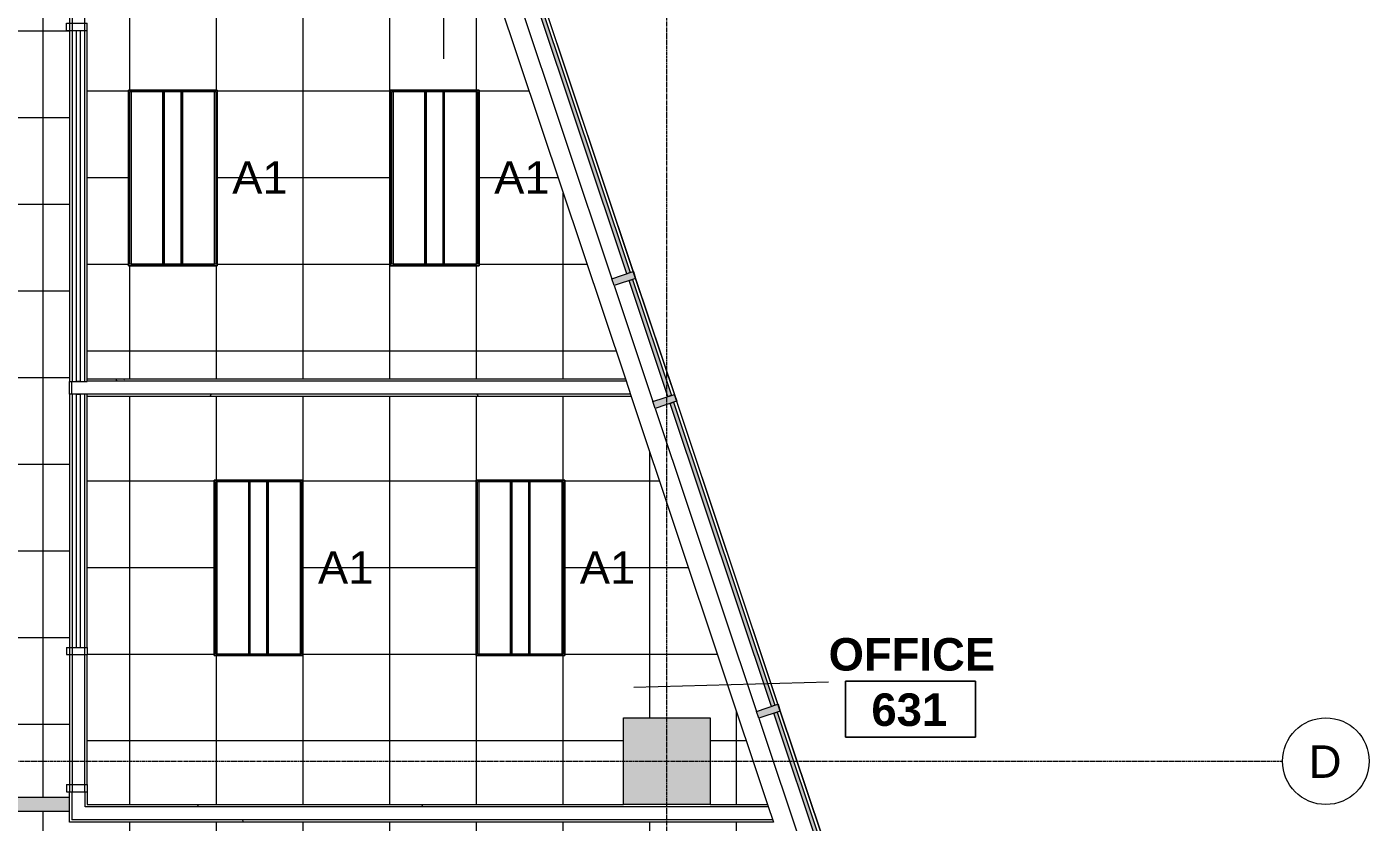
# Model space of a CAD drawing. Header units: inches. Extents: x 2468 to 5383, y -426 to 1376.
# Drawn here: x 4514.8 to 4886.5, y 563.2 to 783.5 of the extents above; entities that cross this region are included whole.
import ezdxf

# ---------------------------------------------------------------- set-up
doc = ezdxf.new("R2010")
doc.units = ezdxf.units.IN
doc.header["$MEASUREMENT"] = 0
doc.linetypes.add('Grid Line 1_2_', pattern=[0.875, 0.5, -0.125, 0.125, -0.125])
for name, color, linetype, lineweight in [('7200-WISCONSIN-AVE-6TH-FLOOR-031418_dwg', 8, 'Continuous', 9), ('A-AREA-IDEN', 2, 'Continuous', 9), ('A-CLNG', 13, 'Continuous', 13), ('A-CLNG-PATT', 13, 'Continuous', 13), ('A-DOOR', 31, 'Continuous', 13), ('A-DOOR-FRAM', 31, 'Continuous', 20), ('A-GLAZ-CURT', 52, 'Continuous', 9), ('A-GLAZ-CWMG', 51, 'Continuous', 13), ('A-WALL', 113, 'Continuous', 13), ('A-WALL-PATT', 111, 'Continuous', 13), ('Bb-cor', 7, 'Continuous', 9), ('Bb-mullion', 7, 'Continuous', 9), ('E-LITE-EQPM', 33, 'Continuous', 9), ('E-LITE-EQPM-IDEN', 33, 'Continuous', 9), ('I-WALL', 2, 'Continuous', 13), ('S-COLS', 52, 'Continuous', 13), ('S-GRID', 1, 'Continuous', 9), ('S-GRID-IDEN', 1, 'Continuous', 9)]:
    doc.layers.add(name, color=color, linetype=linetype, lineweight=lineweight)
doc.styles.add('Arial_1', font='arial.ttf', dxfattribs={"height": 9})
doc.styles.add('Swis721 Lt BT', font='swissl.ttf', dxfattribs={"height": 9})
doc.styles.add('Swis721 Lt BT_B', font='', dxfattribs={"height": 9})
doc.styles.get('Swis721 Lt BT_B').set_extended_font_data('Swis721 Lt BT', bold=True)
pattern_1 = [(0, (0, 0), (30.72, 7.68), [1.267, -21.773, 1.267, -21.773, -122.88]), (0, (0, 0), (30.72, 7.68), [-46.08, 1.267, -44.813, 1.267, -21.773, -53.76]), (0, (0, 0), (30.72, 7.68), [-115.2, 1.267, -14.093, 1.267, -37.133]), (120, (11.52, 3.84), (-22.011075, 22.7643), [1.267, -21.773, 1.267, -21.773, -122.88]), (120, (11.52, 3.84), (-22.011075, 22.7643), [-46.08, 1.267, -44.813, 1.267, -21.773, -53.76]), (120, (11.52, 3.84), (-22.011075, 22.7643), [-115.2, 1.267, -14.093, 1.267, -37.133]), (240, (15.36, 19.2), (-8.708925, -30.4443), [1.267, -21.773, 1.267, -21.773, -122.88]), (240, (15.36, 19.2), (-8.708925, -30.4443), [-46.08, 1.267, -44.813, 1.267, -21.773, -53.76]), (240, (15.36, 19.2), (-8.708925, -30.4443), [-115.2, 1.267, -14.093, 1.267, -37.133])]

# ---------------------------------------------------------------- blocks, each defined once
blk = doc.blocks.new('7200-WISCONSIN-AVE-6TH-FLOOR-031418_dwg-5450642-6TH FLOOR RCP')
at = {"layer": 'Bb-cor', "flags": 128}
for points in [[(4694.77, 679.82), (4683.39, 713.84), (4654.07, 801.57)], [(4723.46, 593.98), (4734.83, 559.96), (4723.46, 593.98), (4694.13, 681.71)]]:
    blk.add_lwpolyline(points, dxfattribs=at)
at = {"layer": 'Bb-mullion'}
for p, q in [((4682.76, 715.74), (4683.39, 713.84)), ((4694.13, 681.71), (4694.77, 679.82)), ((4722.82, 595.88), (4723.46, 593.98))]:
    blk.add_line(p, q, dxfattribs=at)
blk = doc.blocks.new('Concrete-Rectangular-Column - 24 x 24-4901126-6TH FLOOR RCP')
at = {"layer": 'S-COLS', "lineweight": 9}
blk.add_hatch(color=7, dxfattribs=at).paths.add_polyline_path([(-12, -12), (12, -12), (12, 12), (-12, 12), (-12, -10.83)], flags=0)
at = {"layer": 'S-COLS', "color": 8, "lineweight": 20}
for p, q in [((-12, 12), (12, 12)), ((-12, -12), (-12, 12)), ((12, 12), (12, -12)), ((12, -12), (-12, -12))]:
    blk.add_line(p, q, dxfattribs=at)
blk = doc.blocks.new('Single Flush - OTJ_SOLIDFLUSH_ALUM-6376845-6TH FLOOR RCP')
at = {"layer": 'A-DOOR-FRAM'}
for p, q in [((-20, 3.3125), (-20, -2.4375)), ((-20, 3.3125), (-18, 3.3125)), ((-18, 3.3125), (-18, -2.4375)), ((18.000004, 3.3125), (18.000004, -2.4375)), ((18.000004, 3.3125), (20.000004, 3.3125)), ((20.000004, 3.3125), (20.000004, -2.4375)), ((-20, -2.4375), (-18, -2.4375)), ((18.000004, -2.4375), (20.000004, -2.4375))]:
    blk.add_line(p, q, dxfattribs=at)
blk = doc.blocks.new('System Panel - Glazed-6291435-6TH FLOOR RCP')
at = {"layer": 'A-GLAZ-CURT', "lineweight": 13}
for p, q in [((-48.6, -0.5), (-48.6, 0.5)), ((-48.6, 0.5), (48.6, 0.5)), ((48.6, -0.5), (-48.6, -0.5))]:
    blk.add_line(p, q, dxfattribs=at)
blk = doc.blocks.new('Single Flush - OTJ_SOLIDFLUSH_ALUM-6376844-6TH FLOOR RCP')
at = {"layer": 'A-DOOR-FRAM'}
for p, q in [((-20, -3.3125), (-20, 2.4375)), ((-20, 2.4375), (-18, 2.4375)), ((-18, -3.3125), (-18, 2.4375)), ((18.000004, -3.3125), (18.000004, 2.4375)), ((18.000004, 2.4375), (20.000004, 2.4375)), ((20.000004, -3.3125), (20.000004, 2.4375)), ((-20, -3.3125), (-18, -3.3125)), ((18.000004, -3.3125), (20.000004, -3.3125))]:
    blk.add_line(p, q, dxfattribs=at)
blk = doc.blocks.new('System Panel - Glazed-6291446-6TH FLOOR RCP')
at = {"layer": 'A-GLAZ-CURT', "lineweight": 13}
for p, q in [((-35.08, 0.5), (35.08, 0.5)), ((35.08, 0.5), (35.08, -0.5)), ((35.08, -0.5), (-35.08, -0.5))]:
    blk.add_line(p, q, dxfattribs=at)
blk = doc.blocks.new('System Panel - Glazed-6292523-6TH FLOOR RCP')
at = {"layer": 'A-GLAZ-CURT'}
blk.add_hatch(color=7, dxfattribs=at).paths.add_polyline_path([(44.25, -0.5), (44.25, 0.5), (-44.25, 0.5), (-44.25, -0.5), (8.33, -0.5)], flags=0)
at = {"layer": 'A-GLAZ-CURT', "color": 8, "lineweight": 20}
for p, q in [((-44.25, -0.5), (-44.25, 0.5)), ((-44.25, 0.5), (44.25, 0.5)), ((44.25, 0.5), (44.25, -0.5)), ((44.25, -0.5), (-44.25, -0.5))]:
    blk.add_line(p, q, dxfattribs=at)
blk = doc.blocks.new('System Panel - Glazed-6292524-6TH FLOOR RCP')
at = {"layer": 'A-GLAZ-CURT'}
blk.add_hatch(color=7, dxfattribs=at).paths.add_polyline_path([(16.94, -0.5), (16.94, 0.5), (-16.94, 0.5), (-16.94, -0.5), (5.85, -0.5)], flags=0)
at = {"layer": 'A-GLAZ-CURT', "color": 8, "lineweight": 20}
for p, q in [((-16.94, -0.5), (-16.94, 0.5)), ((-16.94, 0.5), (16.94, 0.5)), ((16.94, 0.5), (16.94, -0.5)), ((16.94, -0.5), (-16.94, -0.5))]:
    blk.add_line(p, q, dxfattribs=at)
blk = doc.blocks.new('Rectangular Mullion - 2_ x 6_ rectangular-V22-6TH FLOOR RCP')
at = {"layer": 'A-GLAZ-CWMG', "lineweight": 9}
for p, q in [((4654.69, 799.67), (4682.74, 715.73)), ((4648.76, 797.69), (4676.82, 713.75))]:
    blk.add_line(p, q, dxfattribs=at)
blk = doc.blocks.new('System Panel - Glazed-6292525-6TH FLOOR RCP')
at = {"layer": 'A-GLAZ-CURT'}
blk.add_hatch(color=7, dxfattribs=at).paths.add_polyline_path([(44.25, -0.5), (44.25, 0.5), (-44.25, 0.5), (-44.25, -0.5), (33.16, -0.5)], flags=0)
at = {"layer": 'A-GLAZ-CURT', "color": 8, "lineweight": 20}
for p, q in [((-44.25, -0.5), (-44.25, 0.5)), ((-44.25, 0.5), (44.25, 0.5)), ((44.25, 0.5), (44.25, -0.5)), ((44.25, -0.5), (-44.25, -0.5))]:
    blk.add_line(p, q, dxfattribs=at)
blk = doc.blocks.new('Rectangular Mullion - 2_ x 6_ rectangular-5910277-6TH FLOOR RCP')
at = {"layer": 'A-GLAZ-CWMG', "lineweight": 9}
for p, q in [((4523.14, 1193.27), (4533.88, 1161.14)), ((4517.21, 1191.28), (4527.95, 1159.16))]:
    blk.add_line(p, q, dxfattribs=at)
blk = doc.blocks.new('System Panel - Glazed-6292526-6TH FLOOR RCP')
at = {"layer": 'A-GLAZ-CURT'}
blk.add_hatch(color=7, dxfattribs=at).paths.add_polyline_path([(62.19, -0.5), (62.19, 0.5), (-62.19, 0.5), (-62.19, -0.5), (40.93, -0.5)], flags=0)
at = {"layer": 'A-GLAZ-CURT', "color": 8, "lineweight": 20}
for p, q in [((-62.19, -0.5), (-62.19, 0.5)), ((-62.19, 0.5), (62.19, 0.5)), ((62.19, 0.5), (62.19, -0.5)), ((62.19, -0.5), (-62.19, -0.5))]:
    blk.add_line(p, q, dxfattribs=at)
blk = doc.blocks.new('Rectangular Mullion - 2_ x 6_ rectangular-V23-6TH FLOOR RCP')
at = {"layer": 'A-GLAZ-CWMG', "lineweight": 9}
for p, q in [((4688.82, 677.83), (4716.87, 593.89)), ((4694.75, 679.81), (4722.8, 595.87))]:
    blk.add_line(p, q, dxfattribs=at)
blk = doc.blocks.new('Rectangular Mullion - 2_ x 6_ rectangular-5910279-6TH FLOOR RCP')
at = {"layer": 'A-GLAZ-CWMG', "lineweight": 9}
for p, q in [((4717.51, 592), (4756.93, 474.03)), ((4723.44, 593.98), (4762.86, 476.02))]:
    blk.add_line(p, q, dxfattribs=at)
blk = doc.blocks.new('Rectangular Mullion - 2_ x 6_ rectangular-6292512-6TH FLOOR RCP')
at = {"layer": 'A-GLAZ-CWMG', "lineweight": 9}
blk.add_hatch(color=7, dxfattribs=at).paths.add_polyline_path([(1, 4.87), (1, -1.38), (-1, -1.38), (-1, 4.87)], flags=0)
at = {"layer": 'A-GLAZ-CWMG', "color": 8, "lineweight": 20}
for p, q in [((1, 4.87), (-1, 4.87)), ((-1, 4.87), (-1, -1.38)), ((1, -1.38), (1, 4.87)), ((-1, -1.38), (1, -1.38))]:
    blk.add_line(p, q, dxfattribs=at)
blk = doc.blocks.new('L-Recessed-Axis-Plano - 2 X 4-4550867-6TH FLOOR RCP')
at = {"layer": 'E-LITE-EQPM'}
for p, q in [((24.31, 12.28), (-24.31, 12.28)), ((-24.31, 12.28), (-24.31, -12.28)), ((23.91, 11.87), (-23.91, 11.87)), ((-23.91, 11.87), (-23.91, -11.88)), ((-23.87, -11.56), (-23.87, 11.56)), ((-23.87, 11.56), (23.88, 11.56)), ((23.88, 11.56), (23.88, -11.56)), ((23.91, -11.88), (23.91, 11.87)), ((24.31, -12.28), (24.31, 12.28)), ((-23.87, 2.74), (23.88, 2.74)), ((23.88, 2.51), (-23.87, 2.51)), ((-23.87, 2.3), (23.88, 2.3)), ((-23.87, -2.3), (23.88, -2.3)), ((-23.87, -2.51), (23.88, -2.51)), ((-23.87, -2.74), (23.88, -2.74)), ((-24.31, -12.28), (24.31, -12.28)), ((-23.91, -11.88), (23.91, -11.88)), ((23.88, -11.56), (-23.87, -11.56))]:
    blk.add_line(p, q, dxfattribs=at)
blk = doc.blocks.new('Room Tag - Room Name and Number-3379422-6TH FLOOR RCP')
at = {"layer": 'A-AREA-IDEN'}
for p, q in [((-0.1881, -0.1636), (-0.1881, -0.0018)), ((-0.1881, -0.0018), (0.1869, -0.0018)), ((0.1869, -0.0018), (-0.1881, -0.0018)), ((-0.1881, -0.0018), (-0.1881, -0.1636)), ((0.1869, -0.0018), (0.1869, -0.1636)), ((0.1869, -0.1636), (0.1869, -0.0018)), ((0.1869, -0.1636), (-0.1881, -0.1636)), ((-0.1881, -0.1636), (0.1869, -0.1636))]:
    blk.add_line(p, q, dxfattribs=at)
blk = doc.blocks.new('Grid - Grid Head - Circle-50561-6TH FLOOR RCP')
at = {"layer": 'S-GRID-IDEN'}
blk.add_circle((0, 0), 0.125, dxfattribs=at)

msp = doc.modelspace()

# ---------------------------------------------------------------- hatches: boundary and pattern name
at = {"layer": 'A-CLNG-PATT'}
h = msp.add_hatch(dxfattribs=at)
h.set_pattern_fill('FP_25', color=256, style=0, pattern_type=2)
h.set_pattern_definition([(0, (4255.338, 926.38), (0, -24), []), (270, (4255.338, 926.38), (-24, -1e-15), [])])
h.paths.add_polyline_path([(3243.55, 520.25), (4735.94, 520.29), (4721.58, 563.24), (4526.69, 563.28), (4526.69, 566.17), (4465.75, 566.17), (4465.75, 565.98), (4438, 565.98), (4438, 566.17), (4225.75, 566.17), (4225.75, 565.98), (4169, 565.98), (4169, 566.17), (4124.87, 566.18), (4124.87, 566.38), (3986.25, 566.38), (3986.25, 565.87), (3957.75, 565.87), (3957.75, 566.38), (3746, 566.38), (3746, 565.87), (3717.75, 565.87), (3717.75, 566.38), (3600, 566.38), (3600, 712.12), (3542, 712.12), (3542, 566.38), (3228.13, 566.38), (3237.67, 537.85)], flags=0)
h.paths.add_polyline_path([(4054.03, 551.97), (4049.65, 551.97), (4049.65, 556.35), (4054.03, 556.35), (4054.03, 552.41)], flags=0)
h.paths.add_polyline_path([(4242.09, 551.97), (4241.65, 551.97), (4241.65, 556.35), (4246.03, 556.35), (4246.03, 551.97), (4245.59, 551.97)], flags=0)
h.paths.add_polyline_path([(4699.09, 551.97), (4698.65, 551.97), (4698.65, 556.35), (4703.03, 556.35), (4703.03, 551.97), (4702.59, 551.97)], flags=0)
h.paths.add_polyline_path([(4337.65, 551.97), (4337.65, 556.35), (4342.03, 556.35), (4342.03, 551.97), (4338.09, 551.97)], flags=0)
h.paths.add_polyline_path([(4434.09, 551.97), (4433.65, 551.97), (4433.65, 556.35), (4438.03, 556.35), (4438.03, 551.97), (4437.59, 551.97)], flags=0)
h.paths.add_polyline_path([(3286.1, 551.97), (3281.73, 551.97), (3281.73, 556.35), (3286.1, 556.35), (3286.1, 552.41)], flags=0)
h.paths.add_polyline_path([(4510.09, 551.97), (4506.15, 551.97), (4506.15, 556.35), (4510.53, 556.35), (4510.53, 551.97)], flags=0)
h.paths.add_polyline_path([(3478.1, 551.97), (3473.73, 551.97), (3473.73, 556.35), (3478.1, 556.35), (3478.1, 552.41)], flags=0)
h.paths.add_polyline_path([(3669.67, 551.97), (3665.73, 551.97), (3665.73, 556.35), (3670.1, 556.35), (3670.1, 551.97)], flags=0)
h.paths.add_polyline_path([(3762.58, 551.97), (3762.14, 551.97), (3762.14, 556.35), (3766.52, 556.35), (3766.52, 551.97), (3766.08, 551.97)], flags=0)
h.paths.add_polyline_path([(4149.09, 551.97), (4145.15, 551.97), (4145.15, 556.35), (4149.53, 556.35), (4149.53, 551.97)], flags=0)
h.paths.add_polyline_path([(3861.67, 551.97), (3857.73, 551.97), (3857.73, 556.35), (3862.1, 556.35), (3862.1, 551.97)], flags=0)
h.paths.add_polyline_path([(3953.73, 551.97), (3953.73, 556.35), (3958.1, 556.35), (3958.1, 551.97), (3954.17, 551.97)], flags=0)
h.paths.add_polyline_path([(3377.97, 551.97), (3377.97, 556.35), (3382.34, 556.35), (3382.34, 551.97), (3378.41, 551.97)], flags=0)
h.paths.add_polyline_path([(3568.81, 551.97), (3568.81, 556.35), (3573.18, 556.35), (3573.18, 551.97), (3569.02, 551.97)], flags=0)
h.paths.add_polyline_path([(4602.17, 551.97), (4601.73, 551.97), (4601.73, 556.35), (4606.1, 556.35), (4606.1, 551.97), (4605.67, 551.97)], flags=0)
h.paths.add_polyline_path([(4225.75, 570.17), (4438, 570.17), (4438, 594.25), (4465.75, 594.25), (4465.75, 570.17), (4526.69, 570.17), (4526.69, 1062.25), (4551.97, 1070.7), (4523.63, 1155.52), (3947.94, 1155.52), (3947.94, 1307.13), (3871.95, 1307.13), (3871.95, 897.23), (3872.37, 898.62), (4012.67, 898.62), (3989.35, 897.23), (4013.5, 897.26), (4013.5, 898.25), (4124.5, 898.25), (4124.5, 897.25), (4122.25, 897.23), (4122.25, 897.13), (4124.87, 897.13), (4124.87, 898.25), (4125.87, 898.25), (4125.87, 829.63), (4124.87, 829.63), (4124.87, 570.17), (4169, 570.17), (4169, 594.25), (4225.75, 594.25), (4225.75, 580.12)], flags=0)
h.paths.add_polyline_path([(4329.44, 590.51), (4327.06, 590.51), (4327.06, 782.51), (4329.44, 782.51), (4329.44, 664.66)], flags=0)
h.paths.add_polyline_path([(3573.18, 599.99), (3568.81, 599.99), (3568.81, 604.37), (3573.18, 604.37), (3573.18, 600.43)], flags=0)
h.paths.add_polyline_path([(4149.53, 624.19), (4145.15, 624.19), (4145.15, 628.57), (4149.53, 628.57), (4149.53, 624.63)], flags=0)
h.paths.add_polyline_path([(4509.53, 624.19), (4505.15, 624.19), (4505.15, 628.57), (4509.53, 628.57), (4509.53, 624.63)], flags=0)
h.paths.add_polyline_path([(4231.06, 638.51), (4231.06, 782.51), (4233.44, 782.51), (4233.44, 638.51)], flags=0)
h.paths.add_polyline_path([(4423.44, 638.51), (4421.06, 638.51), (4421.06, 782.51), (4423.44, 782.51), (4423.44, 664.66)], flags=0)
h.paths.add_polyline_path([(3572.74, 673.19), (3568.81, 673.19), (3568.81, 677.57), (3573.18, 677.57), (3573.18, 673.19)], flags=0)
h.paths.add_polyline_path([(4149.53, 720.19), (4145.15, 720.19), (4145.15, 724.57), (4149.53, 724.57), (4149.53, 720.63)], flags=0)
h.paths.add_polyline_path([(4509.53, 720.19), (4505.15, 720.19), (4505.15, 724.57), (4509.53, 724.57), (4509.53, 720.63)], flags=0)
h.paths.add_polyline_path([(4327.06, 796.62), (4229.25, 796.62), (4229.25, 811.38), (4225, 811.38), (4225, 810.38), (4224, 810.38), (4224, 808.12), (4181.55, 808.12), (4181.55, 832.12), (4224, 832.12), (4224, 828.38), (4225, 828.38), (4225, 827.38), (4229.25, 827.38), (4229.25, 844.1), (4434, 844.1), (4434, 827.38), (4439, 827.38), (4439, 828.38), (4440, 828.38), (4440, 830.12), (4464, 830.12), (4464, 806.12), (4440, 806.12), (4440, 810.38), (4439, 810.38), (4439, 811.38), (4434, 811.38), (4434, 796.62), (4329.44, 796.62)], flags=0)
h.paths.add_polyline_path([(4183.8, 810.37), (4200, 810.37), (4200, 829.87), (4183.8, 829.87), (4183.8, 826.68)], flags=0)
h.paths.add_polyline_path([(4149.53, 816.19), (4145.15, 816.19), (4145.15, 820.57), (4149.53, 820.57), (4149.53, 816.63)], flags=0)
h.paths.add_polyline_path([(4509.09, 816.19), (4505.15, 816.19), (4505.15, 820.57), (4509.53, 820.57), (4509.53, 816.19)], flags=0)
h.paths.add_polyline_path([(4340.6, 845.43), (4267.67, 845.43), (4267.49, 845.5), (4267.42, 845.68), (4267.42, 852.93), (4267.49, 853.1), (4267.67, 853.18), (4395.23, 853.17), (4395.34, 853.1), (4395.42, 852.93), (4395.42, 845.68), (4395.34, 845.5), (4395.17, 845.43), (4349.81, 845.43)], flags=0)
h.paths.add_polyline_path([(4231.06, 854.51), (4231.06, 1022.51), (4233.44, 1022.51), (4233.44, 854.51)], flags=0)
h.paths.add_polyline_path([(4423.44, 854.51), (4421.06, 854.51), (4421.06, 1022.51), (4423.44, 1022.51), (4423.44, 854.88)], flags=0)
h.paths.add_polyline_path([(4327.06, 854.51), (4327.06, 1094.51), (4329.44, 1094.51), (4329.44, 854.51)], flags=0)
h.paths.add_polyline_path([(4509.09, 912.19), (4505.15, 912.19), (4505.15, 916.57), (4509.53, 916.57), (4509.53, 912.19)], flags=0)
h.paths.add_polyline_path([(3966.96, 926.38), (3966.96, 1046), (3957.88, 1046), (3957.88, 1074.25), (3986.13, 1074.25), (3986.13, 1046), (3969.34, 1046), (3969.34, 926.38)], flags=0)
h.paths.add_polyline_path([(4159.71, 926.38), (4159.71, 1046.38), (4162.09, 1046.38), (4162.09, 926.38)], flags=0)
h.paths.add_polyline_path([(4065.71, 926.38), (4063.34, 926.38), (4063.34, 1094.38), (4065.71, 1094.38), (4065.71, 934.5)], flags=0)
h.paths.add_polyline_path([(3906.59, 936.19), (3906.15, 936.19), (3906.15, 940.57), (3910.53, 940.57), (3910.53, 936.19), (3910.09, 936.19)], flags=0)
h.paths.add_polyline_path([(4509.09, 1008.19), (4505.15, 1008.19), (4505.15, 1012.57), (4509.53, 1012.57), (4509.53, 1008.19)], flags=0)
h.paths.add_polyline_path([(3906.15, 1032.19), (3906.15, 1036.57), (3910.53, 1036.57), (3910.53, 1032.19), (3906.59, 1032.19)], flags=0)
h.paths.add_polyline_path([(4465.75, 1045.98), (4438, 1045.98), (4438, 1074.25), (4465.75, 1074.25), (4465.75, 1048.48)], flags=0)
h.paths.add_polyline_path([(4197.48, 1045.98), (4169, 1045.98), (4169, 1074.25), (4225.75, 1074.25), (4225.75, 1045.98), (4223.25, 1045.98)], flags=0)
h.paths.add_polyline_path([(3906.15, 1128.19), (3906.15, 1132.57), (3910.53, 1132.57), (3910.53, 1128.19), (3906.59, 1128.19)], flags=0)
h.paths.add_polyline_path([(4030.09, 1128.19), (4026.15, 1128.19), (4026.15, 1132.57), (4030.53, 1132.57), (4030.53, 1128.19)], flags=0)
h.paths.add_polyline_path([(4121.15, 1128.19), (4121.15, 1132.57), (4125.53, 1132.57), (4125.53, 1128.19), (4121.59, 1128.19)], flags=0)
h.paths.add_polyline_path([(4221.09, 1128.19), (4217.15, 1128.19), (4217.15, 1132.57), (4221.53, 1132.57), (4221.53, 1128.19)], flags=0)
h.paths.add_polyline_path([(4317.09, 1128.19), (4313.15, 1128.19), (4313.15, 1132.57), (4317.53, 1132.57), (4317.53, 1128.19)], flags=0)
h.paths.add_polyline_path([(4409.15, 1128.19), (4409.15, 1132.57), (4413.53, 1132.57), (4413.53, 1128.19), (4409.59, 1128.19)], flags=0)
h.paths.add_polyline_path([(4504.6, 1128.48), (4504.16, 1128.48), (4504.16, 1132.85), (4508.54, 1132.85), (4508.54, 1128.48), (4506.97, 1128.48)], flags=0)
h.paths.add_polyline_path([(3906.15, 1224.19), (3906.15, 1228.57), (3910.53, 1228.57), (3910.53, 1224.19), (3906.59, 1224.19)], flags=0)
h = msp.add_hatch(dxfattribs=at)
h.set_pattern_fill('FP_19', color=256, style=0, pattern_type=2)
h.set_pattern_definition([(0, (4567.338, 765.798), (0, -24), []), (270, (4567.338, 765.798), (-24, -1e-15), [])])
h.paths.add_polyline_path([(4531.56, 685.99), (4680.56, 685.99), (4634.06, 825.11), (4623, 825.11), (4623, 806.12), (4599, 806.12), (4599, 825.11), (4531.56, 825.11), (4531.56, 717.36)], flags=0)
h.paths.add_polyline_path([(4640.07, 717.36), (4615.5, 717.36), (4615.5, 765.99), (4640.07, 765.99), (4640.07, 728.07)], flags=0)
h.paths.add_polyline_path([(4542.96, 717.36), (4542.96, 765.99), (4567.53, 765.99), (4567.53, 717.36), (4552.47, 717.36)], flags=0)
h = msp.add_hatch(dxfattribs=at)
h.set_pattern_fill('FP_20', color=256, style=0, pattern_type=2)
h.set_pattern_definition([(0, (4519.338, 609.798), (0, -24), []), (270, (4519.338, 609.798), (-24, -1e-15), [])])
h.paths.add_polyline_path([(4717.51, 568.12), (4719.95, 568.12), (4682.18, 681.11), (4531.56, 681.11), (4531.56, 568.12), (4680, 568.12), (4680, 592.12), (4704, 592.12), (4704, 568.12)], flags=0)
h.paths.add_polyline_path([(4566.72, 609.36), (4566.72, 657.99), (4591.28, 657.99), (4591.28, 609.36), (4570.9, 609.36)], flags=0)
h.paths.add_polyline_path([(4644.59, 609.36), (4639.22, 609.36), (4639.22, 657.99), (4663.78, 657.99), (4663.78, 609.36)], flags=0)
h = msp.add_hatch(dxfattribs=at)
h.set_pattern_fill('FP_1', color=256, style=0, pattern_type=2)
h.set_pattern_definition(pattern_1)
h.paths.add_polyline_path([(3299.93, 351.6), (3299.93, 351.6), (3300.77, 360.1), (3303.25, 352.71), (3315.51, 356.81), (3315.51, 356.87), (3315.01, 356.87), (3315.01, 507.46), (3315.51, 507.46), (3315.51, 507.94), (3734, 507.94), (3734, 507), (3734.48, 507), (3734.48, 503.94), (4072, 503.94), (4072, 509.77), (4077.75, 509.77), (4077.75, 507.94), (4227.25, 507.94), (4227.25, 509.77), (4230.75, 509.77), (4230.75, 507.94), (4405.99, 507.94), (4405.99, 509.77), (4411.74, 509.77), (4411.74, 507.94), (4589.25, 507.94), (4589.25, 509.77), (4595, 509.77), (4595, 507.94), (4733.5, 507.94), (4733.5, 509.77), (4739.45, 509.77), (4735.95, 520.25), (3243.55, 520.25), (3298.38, 356.21)], flags=0)
h.paths.add_polyline_path([(4128.73, 566.17), (4169, 566.17), (4169, 570.17), (4124.87, 570.17), (4124.87, 566.17), (4125, 566.17)], flags=0)
h.paths.add_polyline_path([(4526.69, 566.17), (4526.69, 570.17), (4465.75, 570.17), (4465.75, 566.17), (4526.61, 566.17)], flags=0)
h.paths.add_polyline_path([(4225.75, 566.17), (4438, 566.17), (4438, 570.17), (4225.75, 570.17), (4225.75, 566.38)], flags=0)
h.paths.add_polyline_path([(4200, 568.48), (4200, 570.17), (4171.5, 570.17), (4171.5, 568.48)], flags=0)
at = {"layer": 'A-WALL-PATT', "lineweight": 9}
h = msp.add_hatch(dxfattribs=at)
h.set_pattern_fill('FP_1', color=256, style=0, pattern_type=2)
h.set_pattern_definition(pattern_1)
h.paths.add_polyline_path([(4527.21, 563.87), (4527.31, 563.87), (4527.31, 571.63), (4526.69, 571.63), (4526.69, 563.87)], flags=0)
h.paths.add_polyline_path([(4527.31, 681.8), (4527.31, 685.3), (4526.69, 685.3), (4526.69, 681.8)], flags=0)
h.paths.add_polyline_path([(4527.31, 822.49), (4527.31, 855.13), (4526.69, 855.13), (4526.69, 822.49)], flags=0)
h = msp.add_hatch(dxfattribs=at)
h.set_pattern_fill('FP_1', color=256, style=0, pattern_type=2)
h.set_pattern_definition(pattern_1)
h.paths.add_polyline_path([(4530.94, 568.12), (4531.56, 568.12), (4531.56, 571.63), (4530.94, 571.63), (4530.94, 568.12)], flags=0)
h.paths.add_polyline_path([(4530.94, 822.49), (4531.56, 822.49), (4531.56, 825.74), (4530.94, 825.74), (4530.94, 825.11)], flags=0)
h.paths.add_polyline_path([(4530.94, 829.36), (4530.99, 829.42), (4531.56, 829.42), (4531.56, 855.13), (4530.94, 855.13), (4530.94, 829.99)], flags=0)
h = msp.add_hatch(dxfattribs=at)
h.set_pattern_fill('FP_1', color=256, style=0, pattern_type=2)
h.set_pattern_definition(pattern_1)
h.paths.add_polyline_path([(4566.72, 685.36), (4680.76, 685.36), (4680.56, 685.99), (4531.56, 685.99), (4531.56, 685.36), (4542.96, 685.36)], flags=0)
h = msp.add_hatch(dxfattribs=at)
h.set_pattern_fill('FP_1', color=256, style=0, pattern_type=2)
h.set_pattern_definition(pattern_1)
h.paths.add_polyline_path([(4680.76, 681.11), (4682.18, 681.11), (4681.98, 681.74), (4531.56, 681.74), (4531.56, 681.11), (4680.56, 681.11)], flags=0)
h = msp.add_hatch(dxfattribs=at)
h.set_pattern_fill('FP_1', color=256, style=0, pattern_type=2)
h.set_pattern_definition(pattern_1)
h.paths.add_polyline_path([(4717.51, 567.49), (4720.16, 567.49), (4719.95, 568.12), (4530.94, 568.12), (4530.94, 567.49), (4704, 567.49)], flags=0)
h = msp.add_hatch(dxfattribs=at)
h.set_pattern_fill('FP_1', color=256, style=0, pattern_type=2)
h.set_pattern_definition(pattern_1)
h.paths.add_polyline_path([(4719.95, 563.24), (4721.58, 563.24), (4721.37, 563.87), (4526.69, 563.87), (4526.69, 563.24), (4717.51, 563.24)], flags=0)

# ---------------------------------------------------------------- linework, layer by layer
at = {"layer": 'A-AREA-IDEN'}
for p, q in [((4630.26, 774.66), (4630.27, 821.96)), ((4682.86, 600.6), (4736.83, 602.14))]:
    msp.add_line(p, q, dxfattribs=at)
at = {"layer": 'A-CLNG'}
for p, q in [((4542.96, 765.99), (4542.96, 717.36)), ((4567.53, 765.99), (4542.96, 765.99)), ((4567.53, 717.36), (4567.53, 765.99)), ((4615.5, 765.99), (4615.5, 717.36)), ((4640.07, 765.99), (4615.5, 765.99)), ((4640.07, 717.36), (4640.07, 765.99)), ((4542.96, 717.36), (4567.53, 717.36)), ((4615.5, 717.36), (4640.07, 717.36)), ((4566.72, 657.99), (4566.72, 609.36)), ((4591.28, 657.99), (4566.72, 657.99)), ((4591.28, 609.36), (4591.28, 657.99)), ((4639.22, 657.99), (4639.22, 609.36)), ((4663.78, 657.99), (4639.22, 657.99)), ((4663.78, 609.36), (4663.78, 657.99)), ((4566.72, 609.36), (4591.28, 609.36)), ((4639.22, 609.36), (4663.78, 609.36)), ((4465.75, 570.17), (4526.69, 570.17)), ((4526.69, 566.17), (4465.75, 566.17))]:
    msp.add_line(p, q, dxfattribs=at)
at = {"layer": 'A-WALL', "lineweight": 9}
for p, q in [((4632.85, 828.72), (4680.56, 685.99)), ((4682.18, 681.11), (4719.95, 568.12))]:
    msp.add_line(p, q, dxfattribs=at)
at = {"layer": 'A-WALL'}
for p, q in [((4527.31, 681.8), (4527.31, 685.3)), ((4530.94, 685.3), (4531.56, 685.3)), ((4680.76, 685.36), (4531.56, 685.36)), ((4531.56, 681.8), (4530.94, 681.8)), ((4681.98, 681.74), (4531.56, 681.74)), ((4527.31, 571.63), (4527.31, 563.87)), ((4530.94, 567.49), (4530.94, 571.63)), ((4720.16, 567.49), (4530.94, 567.49)), ((4721.37, 563.87), (4527.31, 563.87))]:
    msp.add_line(p, q, dxfattribs=at)
at = {"layer": 'E-LITE-EQPM-IDEN'}
for p, q in [((4567.53, 741.67), (4571.68, 741.76)), ((4640.07, 741.67), (4644.22, 741.76)), ((4591.28, 633.67), (4595.43, 633.76)), ((4663.78, 633.67), (4667.93, 633.76))]:
    msp.add_line(p, q, dxfattribs=at)
at = {"layer": 'I-WALL', "lineweight": 9}
for p, q in [((4526.69, 822.49), (4526.69, 685.3)), ((4527.38, 822.49), (4527.38, 685.3)), ((4530.88, 685.3), (4530.88, 822.49)), ((4531.56, 685.99), (4531.56, 782.49)), ((4526.69, 681.8), (4526.69, 571.63)), ((4527.38, 681.8), (4527.38, 571.63)), ((4530.88, 571.63), (4530.88, 681.8)), ((4531.56, 611.64), (4531.56, 681.11)), ((4531.56, 573.64), (4531.56, 609.63))]:
    msp.add_line(p, q, dxfattribs=at)
at = {"layer": 'I-WALL'}
for p, q in [((4526.69, 681.8), (4526.69, 685.3)), ((4526.69, 685.3), (4530.94, 685.3)), ((4531.56, 685.99), (4680.56, 685.99)), ((4531.56, 685.3), (4531.56, 685.99)), ((4680.56, 685.99), (4682.18, 681.11)), ((4530.94, 681.8), (4526.69, 681.8)), ((4531.56, 681.11), (4531.56, 681.8)), ((4682.18, 681.11), (4531.56, 681.11)), ((4526.69, 563.24), (4526.69, 571.63)), ((4531.56, 571.63), (4531.56, 568.12)), ((4531.56, 568.12), (4680, 568.12)), ((4704, 568.12), (4719.95, 568.12)), ((4719.95, 568.12), (4721.58, 563.24)), ((4721.58, 563.24), (4526.69, 563.24))]:
    msp.add_line(p, q, dxfattribs=at)
at = {"layer": 'S-GRID', "linetype": 'Grid Line 1_2_'}
for p, q in [((4692, -16.1), (4692, 1351.58)), ((2467.88, 580.12), (4862.49, 580.12))]:
    msp.add_line(p, q, dxfattribs=at)

# ---------------------------------------------------------------- block references
at = {"layer": '7200-WISCONSIN-AVE-6TH-FLOOR-031418_dwg', "color": 7}
msp.add_blockref('7200-WISCONSIN-AVE-6TH-FLOOR-031418_dwg-5450642-6TH FLOOR RCP', (0, 0), dxfattribs=at)
at = {"layer": 'A-AREA-IDEN', "xscale": 95.99999999999994, "yscale": 95.99999999999994, "zscale": 95.99999999999994}
msp.add_blockref('Room Tag - Room Name and Number-3379422-6TH FLOOR RCP', (4759.58, 602.5), dxfattribs=at)
at = {"layer": 'A-DOOR'}
for name, p, rotation in [('Single Flush - OTJ_SOLIDFLUSH_ALUM-6376845-6TH FLOOR RCP', (4529.12, 802.49), 89.99999999999986), ('Single Flush - OTJ_SOLIDFLUSH_ALUM-6376844-6TH FLOOR RCP', (4529.12, 591.63), 269.9999999999998)]:
    msp.add_blockref(name, p, dxfattribs=dict(at, rotation=rotation))
at = {"layer": 'A-GLAZ-CURT'}
for name, p, rotation in [('System Panel - Glazed-6292523-6TH FLOOR RCP', (4667.41, 757.26), 288.4809150346402), ('System Panel - Glazed-6291435-6TH FLOOR RCP', (4529.12, 733.9), 90), ('System Panel - Glazed-6292524-6TH FLOOR RCP', (4687.44, 697.33), 288.4809150346402), ('System Panel - Glazed-6291446-6TH FLOOR RCP', (4529.12, 646.72), 90), ('System Panel - Glazed-6292525-6TH FLOOR RCP', (4707.47, 637.41), 288.4809150346402), ('System Panel - Glazed-6292526-6TH FLOOR RCP', (4741.84, 534.56), 288.4809150346402)]:
    msp.add_blockref(name, p, dxfattribs=dict(at, rotation=rotation))
at = {"layer": 'A-GLAZ-CWMG', "lineweight": 9}
for name, p in [('Rectangular Mullion - 2_ x 6_ rectangular-V22-6TH FLOOR RCP', (0, 0)), ('Rectangular Mullion - 2_ x 6_ rectangular-5910277-6TH FLOOR RCP', (160.24, -479.43)), ('Rectangular Mullion - 2_ x 6_ rectangular-V23-6TH FLOOR RCP', (0, 0)), ('Rectangular Mullion - 2_ x 6_ rectangular-5910279-6TH FLOOR RCP', (0, 0))]:
    msp.add_blockref(name, p, dxfattribs=at)
at = {"layer": 'A-GLAZ-CWMG', "lineweight": 9, "extrusion": (0, 0, -1), "rotation": 251.5190849653598}
for p in [(-4681.76, 714.35), (-4693.13, 680.32), (-4721.82, 594.49)]:
    msp.add_blockref('Rectangular Mullion - 2_ x 6_ rectangular-6292512-6TH FLOOR RCP', p, dxfattribs=at)
at = {"layer": 'E-LITE-EQPM', "extrusion": (0, 0, -1)}
for p, rotation in [((-4555.25, 741.67), 89.99999999999972), ((-4627.78, 741.67), 90.00000000000014), ((-4579, 633.67), 89.99999999999937), ((-4651.5, 633.67), 89.99999999999972)]:
    msp.add_blockref('L-Recessed-Axis-Plano - 2 X 4-4550867-6TH FLOOR RCP', p, dxfattribs=dict(at, rotation=rotation))
at = {"layer": 'S-COLS', "lineweight": 9}
msp.add_blockref('Concrete-Rectangular-Column - 24 x 24-4901126-6TH FLOOR RCP', (4692, 580.12), dxfattribs=at)
at = {"layer": 'S-GRID-IDEN', "xscale": 95.99999999999994, "yscale": 95.99999999999994, "zscale": 95.99999999999994, "rotation": 269.9999999999994}
msp.add_blockref('Grid - Grid Head - Circle-50561-6TH FLOOR RCP', (4874.49, 580.12), dxfattribs=at)

# ---------------------------------------------------------------- texts
at = {"layer": 'A-AREA-IDEN', "char_height": 9, "attachment_point": 1, "style": 'Swis721 Lt BT_B'}
for s, insert, width in [('OFFICE', (4736.83, 614.22), 54.843), ('631', (4748.68, 598.9), 25.452)]:
    msp.add_mtext(s, dxfattribs=dict(at, insert=insert, width=width))
at = {"layer": 'E-LITE-EQPM-IDEN', "char_height": 9, "width": 18.786, "attachment_point": 1, "style": 'Arial_1'}
for insert in [(4571.68, 746.26), (4644.22, 746.26), (4595.43, 638.26), (4667.93, 638.26)]:
    msp.add_mtext('A1', dxfattribs=dict(at, insert=insert))
at = {"layer": 'S-GRID-IDEN', "insert": (4869.77, 584.51), "char_height": 9, "width": 10.908, "attachment_point": 1, "style": 'Swis721 Lt BT'}
msp.add_mtext('D', dxfattribs=at)

doc.saveas('drawing.dxf')
